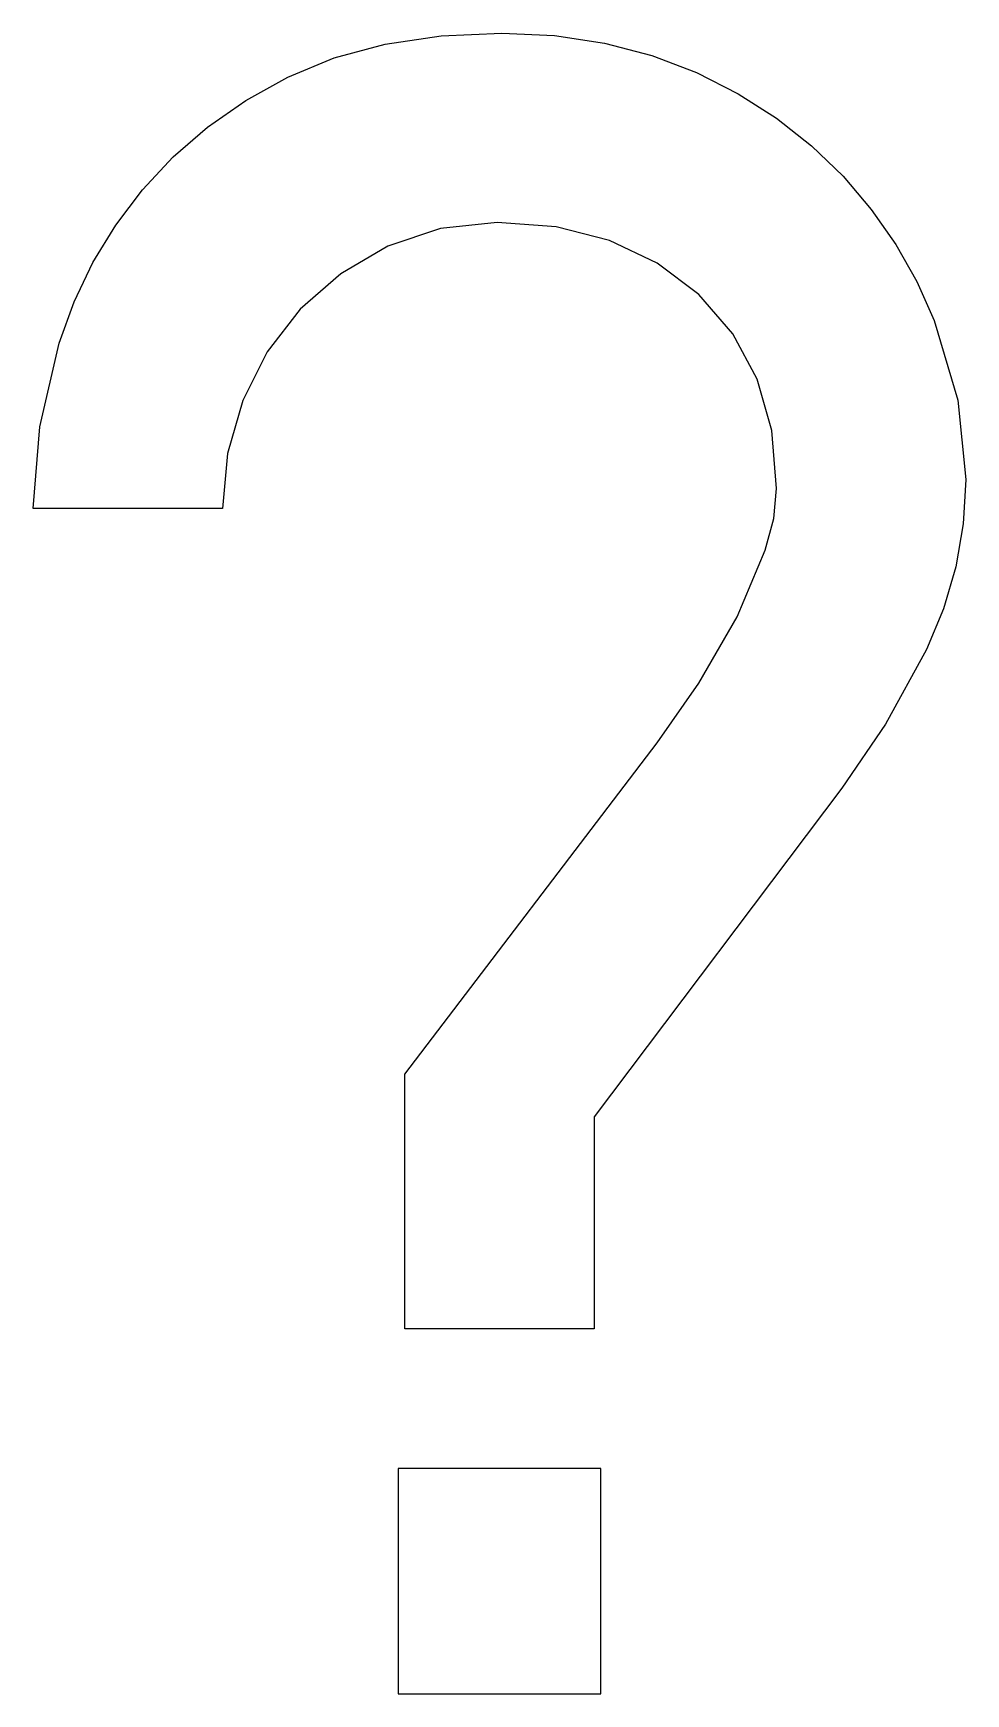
# Model space of a CAD drawing. Extents: x 0.6 to 6.3, y 0 to 10.2.
import ezdxf

# ---------------------------------------------------------------- set-up
doc = ezdxf.new("R2010")
doc.units = 0
doc.layers.get('0').update_dxf_attribs({"linetype": 'CONTINUOUS'})

msp = doc.modelspace()

# ---------------------------------------------------------------- linework, layer by layer
at = {"color": 0}
for p, q in [((3.08419, 10.2192), (3.45833, 10.2361)), ((3.45833, 10.2361), (3.78336, 10.221)), ((2.42447, 10.0838), (2.73958, 10.1684)), ((2.73958, 10.1684), (3.08419, 10.2192)), ((3.78336, 10.221), (4.09196, 10.1754)), ((4.09196, 10.1754), (4.38406, 10.0994)), ((2.13889, 9.96528), (2.42447, 10.0838)), ((4.38406, 10.0994), (4.65972, 9.99306)), ((1.87978, 9.82031), (2.13889, 9.96528)), ((4.65972, 9.99306), (4.91667, 9.86197)), ((4.91667, 9.86197), (5.15278, 9.71181)), ((1.6441, 9.65625), (1.87978, 9.82031)), ((1.43186, 9.47308), (1.6441, 9.65625)), ((5.15278, 9.71181), (5.368, 9.54253)), ((5.368, 9.54253), (5.5625, 9.35417)), ((1.24306, 9.27083), (1.43186, 9.47308)), ((5.5625, 9.35417), (5.73568, 9.15022)), ((1.07813, 9.053), (1.24306, 9.27083)), ((5.73568, 9.15022), (5.88715, 8.93408)), ((0.9375, 8.82297), (1.07813, 9.053)), ((3.0816, 9.03299), (2.75694, 8.92361)), ((3.43056, 9.06944), (3.0816, 9.03299)), ((3.79471, 9.04167), (3.43056, 9.06944)), ((4.12326, 8.95833), (3.79471, 9.04167)), ((2.75694, 8.92361), (2.46528, 8.75353)), ((4.41624, 8.81944), (4.12326, 8.95833)), ((5.88715, 8.93408), (6.01693, 8.70578)), ((0.821181, 8.58078), (0.9375, 8.82297)), ((4.67361, 8.625), (4.41624, 8.81944)), ((2.46528, 8.75353), (2.21528, 8.53472)), ((6.01693, 8.70578), (6.125, 8.46528)), ((4.88325, 8.38374), (4.67361, 8.625)), ((0.729167, 8.32639), (0.821181, 8.58078)), ((2.21528, 8.53472), (2.01215, 8.27257)), ((6.125, 8.46528), (6.27078, 7.97396)), ((0.609321, 7.81076), (0.729167, 8.32639)), ((5.03299, 8.10422), (4.88325, 8.38374)), ((2.01215, 8.27257), (1.86111, 7.97222)), ((5.12283, 7.78651), (5.03299, 8.10422)), ((1.86111, 7.97222), (1.76736, 7.64589)), ((6.27078, 7.97396), (6.31944, 7.48611)), ((0.569444, 7.30556), (0.609321, 7.81076)), ((5.15278, 7.43056), (5.12283, 7.78651)), ((1.76736, 7.64589), (1.73611, 7.30556)), ((6.31944, 7.48611), (6.30425, 7.21224)), ((5.13536, 7.24485), (5.15278, 7.43056)), ((1.73611, 7.30556), (0.569444, 7.30556)), ((5.08333, 7.04861), (5.13536, 7.24485)), ((6.30425, 7.21224), (6.25868, 6.94618)), ((4.90972, 6.63889), (5.08333, 7.04861)), ((6.25868, 6.94618), (6.18272, 6.68799)), ((6.18272, 6.68799), (6.07639, 6.4375)), ((4.67361, 6.22917), (4.90972, 6.63889)), ((6.07639, 6.4375), (5.8246, 5.97743)), ((4.41667, 5.86111), (4.67361, 6.22917)), ((5.8246, 5.97743), (5.55556, 5.58333)), ((2.86111, 3.81944), (4.41667, 5.86111)), ((5.55556, 5.58333), (4.02778, 3.55556)), ((2.86111, 2.25), (2.86111, 3.81944)), ((4.02778, 3.55556), (4.02778, 2.25)), ((4.02778, 2.25), (2.86111, 2.25)), ((4.06944, 1.38889), (2.81944, 1.38889)), ((2.81944, 1.38889), (2.81944, 0)), ((4.06944, 0), (4.06944, 1.38889)), ((2.81944, 0), (4.06944, 0))]:
    msp.add_line(p, q, dxfattribs=at)

doc.saveas('drawing.dxf')
